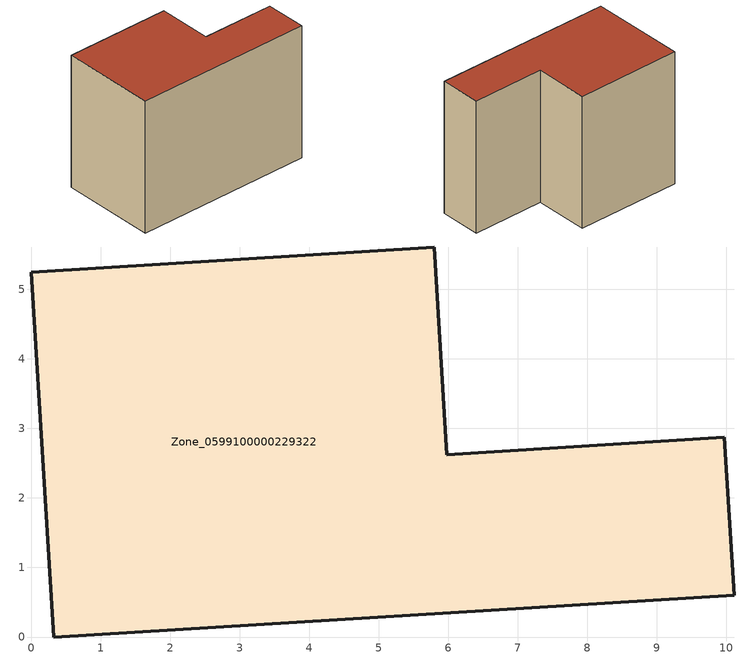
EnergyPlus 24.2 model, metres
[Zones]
Zone_0599100000229322
 floor ground (C_G): 0,5.25 5.8,5.61 5.98,2.62 9.97,2.87 10.12,0.6 0.33,0 z0
 wall outside (C_F): 5.8,5.61 0,5.25 0.33,0 10.12,0.6 9.97,2.87 5.98,2.62 5.8,5.61 z0:7.4
 roof outside (C_R): 10.12,0.6 9.97,2.87 5.98,2.62 5.8,5.61 0,5.25 0.33,0 z7.4
[BUILDING]
Pand.0599100000229322: North Axis=0; Terrain=City; Loads Convergence Tolerance Value=0.04; Temperature Convergence Tolerance Value=0.4; Solar Distribution=FullExterior; Maximum Number of Warmup Days=25; Minimum Number of Warmup Days=1
[Site:Location]
Rotterdam.The.Hague.AP_ZH_NLD Design_Conditions: Latitude=51.96; Longitude=4.45; Time Zone=1; Elevation=-4.5
[SITE:GROUNDTEMPERATURE:BUILDINGSURFACE]
18, 18, 18, 18, 18, 18, 18, 18, 18, 18, 18, 18
[MATERIAL] Thermal Absorptance=0.9; Solar Absorptance=0.7; Visible Absorptance=0.7
Name | Roughness | Thickness | Conductivity | Density | Specific Heat
G.TC.1946 | MediumSmooth | 0.15 | 1 | 540 | 1210
F.TC.1946 | Rough | 0.3 | 0.857143 | 1920 | 840
R.TC.1946 | MediumRough | 0.2 | 0.909091 | 1500 | 1000
[CONSTRUCTION]
C_G: G.TC.1946
C_F: F.TC.1946
C_R: R.TC.1946
[ZONE]
Zone_0599100000229322: Type=1; Multiplier=1; Ceiling Height=Autocalculate; Volume=Autocalculate; Floor Area=autocalculate; Part of Total Floor Area=Yes
[ZONEINFILTRATION:DESIGNFLOWRATE]
Infil_Zone_0599100000229322: Zone or ZoneList or Space or SpaceList=Zone_0599100000229322; Schedule=AlwaysOn; Design Flow Rate Calculation Method=Flow/Area; Flow Rate per Floor Area=0.003; Constant Term Coefficient=1; Temperature Term Coefficient=0; Velocity Term Coefficient=0; Velocity Squared Term Coefficient=0
[HVACTEMPLATE:ZONE:IDEALLOADSAIRSYSTEM]
Zone_0599100000229322: Maximum Heating Supply Air Temperature=50; Minimum Cooling Supply Air Temperature=13; Maximum Heating Supply Air Humidity Ratio=0.0156; Minimum Cooling Supply Air Humidity Ratio=0.0077; Heating Limit=NoLimit; Cooling Limit=NoLimit; Dehumidification Control Type=ConstantSensibleHeatRatio; Cooling Sensible Heat Ratio=0.7; Dehumidification Setpoint=60; Humidification Control Type=None; Humidification Setpoint=30; Outdoor Air Method=None; Outdoor Air Flow Rate per Person=0.00944; Outdoor Air Flow Rate per Zone Floor Area=0; Outdoor Air Flow Rate per Zone=0; Demand Controlled Ventilation Type=None; Outdoor Air Economizer Type=NoEconomizer; Heat Recovery Type=None; Sensible Heat Recovery Effectiveness=0.7; Latent Heat Recovery Effectiveness=0.65
[ZONECONTROL:THERMOSTAT]
ThermostatControl_Zone_0599100000229322: Zone or ZoneList=Zone_0599100000229322; Control Type Schedule=DualSetpointControlType; Control 1=Thermostat_Zone_0599100000229322; Temperature Difference Between Cutout And Setpoint=0
[THERMOSTATSETPOINT:DUALSETPOINT]
Thermostat_Zone_0599100000229322: Heating Setpoint Temperature Schedule=HeatingSetpoint_Zone_0599100000229322; Cooling Setpoint Temperature Schedule=CoolingSetpoint_Zone_0599100000229322
[SCHEDULE:COMPACT]
HeatingSetpoint_Zone_0599100000229322: Through: 12/31, For: AllDays, Until: 24:00, 21
CoolingSetpoint_Zone_0599100000229322: Through: 12/31, For: AllDays, Until: 24:00, 24
DualSetpointControlType: Through: 12/31, For: AllDays, Until: 24:00, 4
AlwaysOn: Through: 12/31, For: AllDays, Until: 24:00, 1
